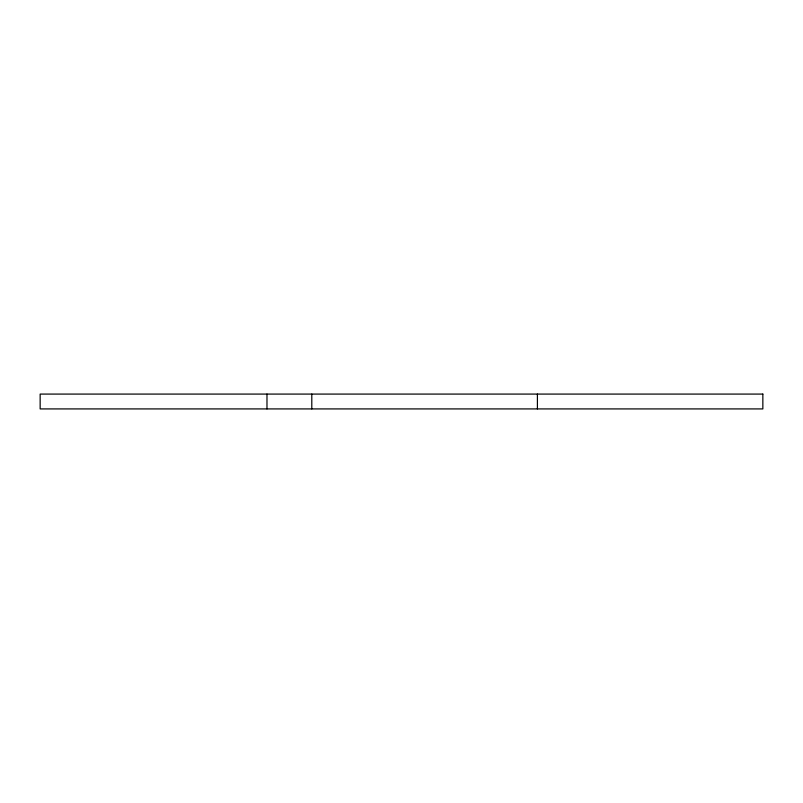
<?xml version="1.0" encoding="UTF-8"?>
<svg xmlns="http://www.w3.org/2000/svg" width="803" height="803" viewBox="0 0 803 803"><rect width="100%" height="100%" fill="white"/><g stroke="black" fill="none" stroke-linecap="round" stroke-linejoin="round"><path stroke-width="1.2" d="M537.408 394.082L537.408 408.918M311.795 394.082L311.795 408.918M266.977 394.082L266.977 408.918M762.85 394.082L40.15 394.082L40.15 408.918L762.85 408.918L762.85 394.082"/></g></svg>
